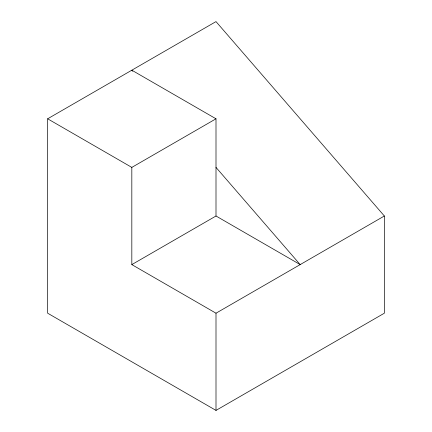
<?xml version="1.0" encoding="UTF-8"?>
<svg xmlns="http://www.w3.org/2000/svg" width="432" height="432" viewBox="0 0 432 432"><rect width="100%" height="100%" fill="white"/><g stroke="black" fill="none" stroke-linecap="round" stroke-linejoin="round"><path stroke-width="0.65" d="M47.644 118.8L216 21.6L384.356 216L384.356 313.2L216 410.4L47.644 313.2L47.644 118.8L131.825 167.4L216 118.8L216 216L131.825 264.6L131.825 167.4M131.825 264.6L216 313.2L384.356 216M216 118.8L131.825 70.2L132.705 71.215M216 216L300.175 264.6L216 167.4M216 313.2L216 410.4"/></g></svg>
